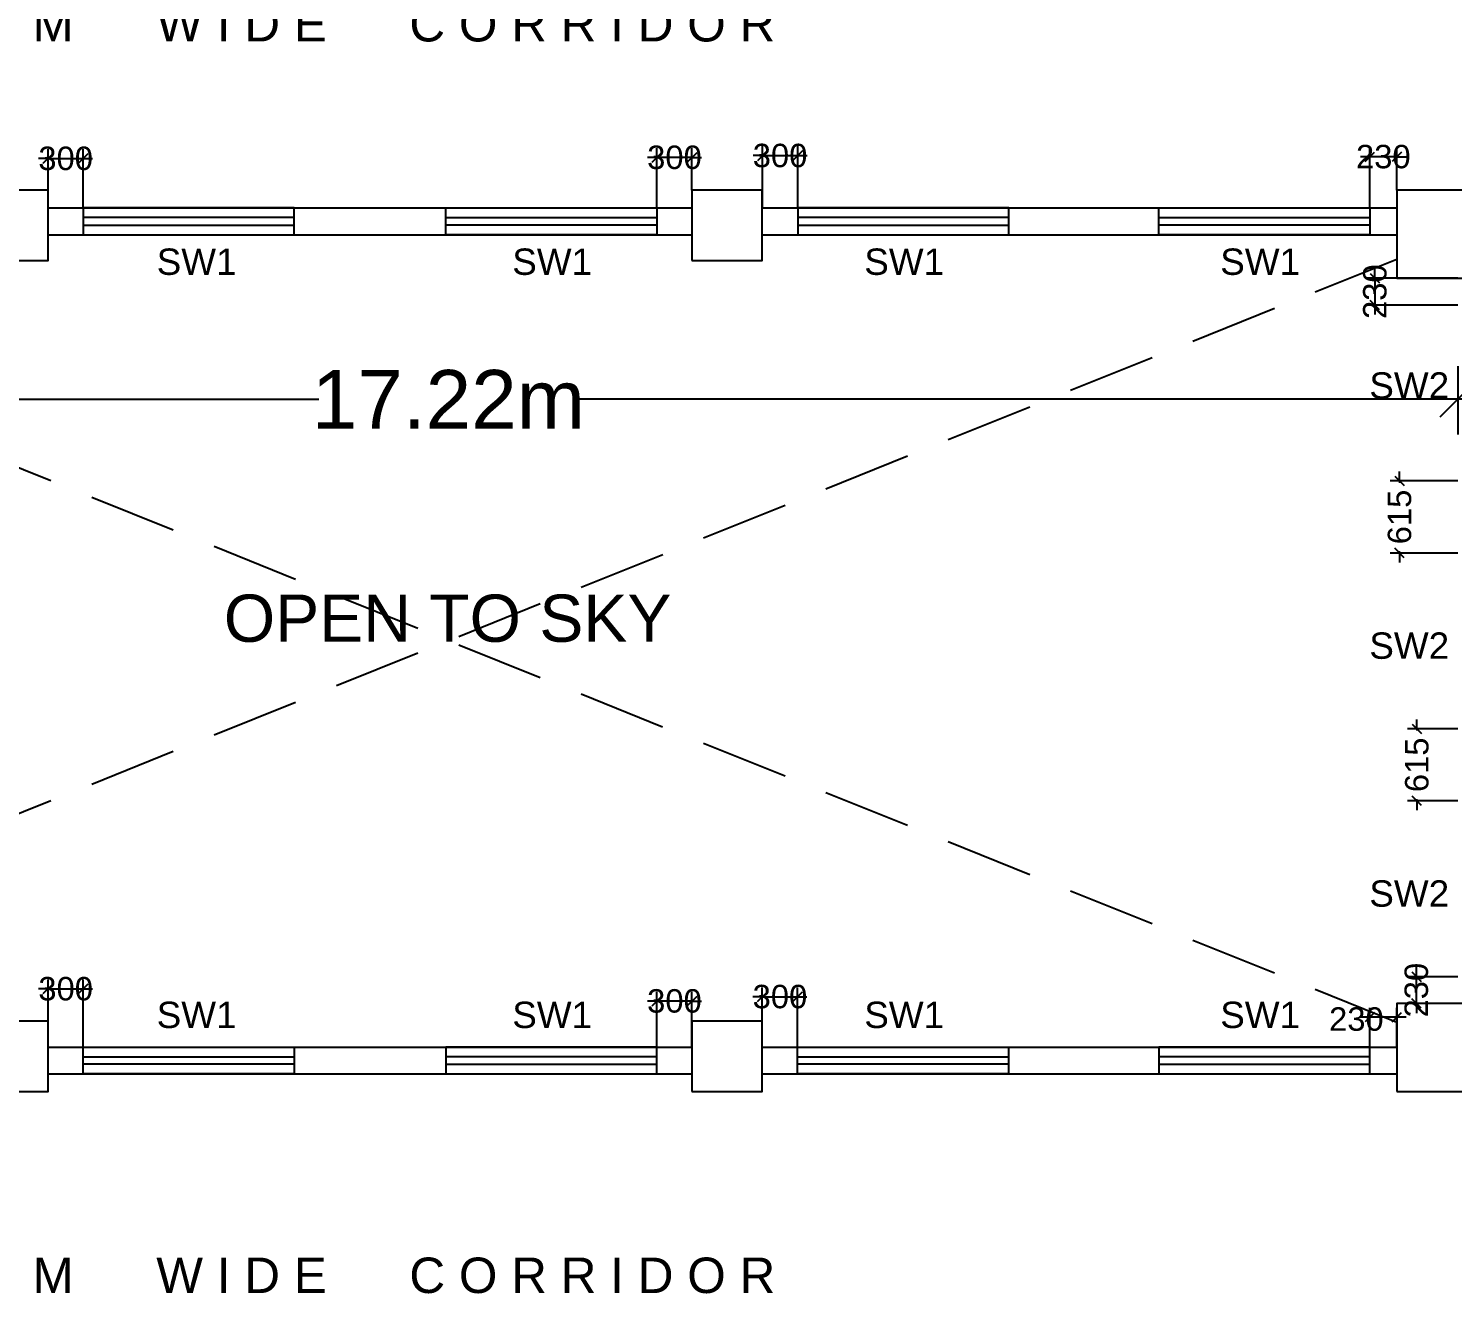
# Model space of a CAD drawing. Extents: x 7897917 to 8423973, y -6487334 to -6173396.
# Drawn here: x 8010375 to 8022522, y -6360574 to -6349780 of the extents above; entities that cross this region are included whole.
import ezdxf
from ezdxf.enums import TextEntityAlignment as Align

# ---------------------------------------------------------------- set-up
doc = ezdxf.new("R2010")
doc.units = 0
doc.header["$LTSCALE"] = 600
doc.header["$MEASUREMENT"] = 0
doc.header["$PDMODE"] = 35
doc.linetypes.add('HIDDEN2', pattern=[0.1875, 0.125, -0.0625])
doc.layers.get('0').update_dxf_attribs({"linetype": 'CONTINUOUS'})
doc.layers.get('Defpoints').update_dxf_attribs({"linetype": 'CONTINUOUS'})
for name, color, linetype in [('DIMEN', 5, 'CONTINUOUS'), ('Duct', 8, 'CONTINUOUS'), ('joinery', 7, 'CONTINUOUS'), ('LA-column', 3, 'CONTINUOUS'), ('TEXT', 6, 'CONTINUOUS'), ('TXT', 6, 'CONTINUOUS'), ('Walls', 7, 'CONTINUOUS'), ('WIN', 151, 'CONTINUOUS'), ('Working Dim', 5, 'CONTINUOUS')]:
    doc.layers.add(name, color=color, linetype=linetype)
doc.styles.add('ari', font='arial.ttf')
doc.styles.add('ARIAL', font='arial.ttf')
doc.styles.get("Standard").update_dxf_attribs({"font": 'romans.shx'})
doc.dimstyles.new('int. dim', dxfattribs={"dimtxt": 450, "dimasz": 80, "dimexe": 80, "dimexo": 0, "dimgap": 70, "dimtad": 0, "dimdec": 0, "dimzin": 12, "dimdsep": 46, "dimtxsty": 'ari', "dimblk": 'OBLIQUE', "dimcen": 2, "dimdle": 80, "dimclrd": 256, "dimclre": 256, "dimclrt": 6, "dimadec": 0, "dimazin": 0, "dimtfac": 1, "dimtdec": 0, "dimtix": 1, "dimtmove": 2, "dimatfit": 3, "dimfxl": 1, "dimtolj": 1, "dimtzin": 0, "dimlwd": -1, "dimlwe": -1, "dimarcsym": 0})
doc.dimstyles.new('STANDARD$0', dxfattribs={"dimscale": 0, "dimtxt": 150, "dimasz": 125, "dimexe": 0.75, "dimexo": 1, "dimgap": 25, "dimtad": 1, "dimdec": 0, "dimdsep": 46, "dimtxsty": 'Standard', "dimblk1": 'DOT', "dimblk2": 'DOT', "dimsah": 1, "dimcen": 2.5, "dimclrd": 1, "dimclre": 1, "dimclrt": 3, "dimadec": 0, "dimazin": 0, "dimtfac": 1, "dimtdec": 0, "dimtmove": 0, "dimatfit": 3, "dimldrblk": 'DOT', "dimfxl": 1, "dimtolj": 1, "dimtzin": 0, "dimarcsym": 0})

# ---------------------------------------------------------------- blocks, each defined once
blk = doc.blocks.new('_Oblique')
at = {"color": 0, "linetype": 'ByBlock', "lineweight": -2}
blk.add_line((-0.5, -0.5), (0.5, 0.5), dxfattribs=at)
blk = doc.blocks.new('*D255')
at = {"layer": 'Defpoints', "color": 0, "transparency": 16777216}
for p in [(8005347.871532352, -6352661.485526859, 14.83048742369396), (8022566.460586103, -6352661.485526859), (8022566.460586103, -6352943.779009055)]:
    blk.add_point(p, dxfattribs=at)
at = {"layer": 'DIMEN', "color": 8, "transparency": 16777216}
for p, q in [((8005347.871532352, -6352661.485526859), (8005347.871532352, -6353243.779009055)), ((8022566.460586103, -6352661.485526859), (8022566.460586103, -6353243.779009055)), ((8005047.871532352, -6352943.779009055), (8012851.800438491, -6352943.779009055)), ((8022866.460586103, -6352943.779009055), (8015062.531679965, -6352943.779009055))]:
    blk.add_line(p, q, dxfattribs=at)
at = {"layer": 'DIMEN', "color": 8, "transparency": 16777216, "xscale": 300, "yscale": 300, "zscale": 300, "rotation": 180}
blk.add_blockref('_Oblique', (8005347.871532352, -6352943.779009055), dxfattribs=at)
at = {"layer": 'DIMEN', "color": 8, "transparency": 16777216, "xscale": 300, "yscale": 300, "zscale": 300}
blk.add_blockref('_Oblique', (8022566.460586103, -6352943.779009055), dxfattribs=at)
at = {"layer": 'DIMEN', "color": 7, "transparency": 16777216, "insert": (8013957.166059228, -6352943.779009055), "char_height": 500, "attachment_point": 5, "style": 'ari'}
blk.add_mtext('\\A1;17.22m', dxfattribs=at)
blk = doc.blocks.new('*D1246')
at = {"layer": 'Defpoints', "color": 0, "transparency": 16777216}
for p in [(8010842.371308534, -6350889.310108208), (8010541.871805652, -6351310.403811882), (8010842.371308534, -6351310.40341179)]:
    blk.add_point(p, dxfattribs=at)
at = {"layer": 'Working Dim', "transparency": 16777216}
for p, q in [((8010541.871805652, -6350889.310108208), (8010461.871805652, -6350889.310108208)), ((8010541.871805652, -6351310.403811882), (8010541.871805652, -6350809.310108208)), ((8010541.871805652, -6350889.310108208), (8010842.371308534, -6350889.310108208)), ((8010842.371308534, -6351310.40341179), (8010842.371308534, -6350809.310108208)), ((8010842.371308534, -6350889.310108208), (8010922.371308534, -6350889.310108208))]:
    blk.add_line(p, q, dxfattribs=at)
at = {"layer": 'Working Dim', "transparency": 16777216, "xscale": 80, "yscale": 80, "zscale": 80}
blk.add_blockref('_Oblique', (8010541.871805652, -6350889.310108208), dxfattribs=at)
at = {"layer": 'Working Dim', "transparency": 16777216, "xscale": 80, "yscale": 80, "zscale": 80, "rotation": 180}
blk.add_blockref('_Oblique', (8010842.371308534, -6350889.310108208), dxfattribs=at)
at = {"layer": 'Working Dim', "color": 6, "transparency": 16777216, "insert": (8010692.121557093, -6350889.310108208), "char_height": 200, "attachment_point": 5, "style": 'ari'}
blk.add_mtext('\\A1;300', dxfattribs=at)
blk = doc.blocks.new('*D1247')
at = {"layer": 'Defpoints', "color": 0, "transparency": 16777216}
for p in [(8015735.371661979, -6350880.522287193), (8016034.872322808, -6351160.568435404, -11174.78929983627), (8015735.371661979, -6351310.40341179)]:
    blk.add_point(p, dxfattribs=at)
at = {"layer": 'Working Dim', "transparency": 16777216}
for p, q in [((8015735.371661979, -6351310.40341179), (8015735.371661979, -6350800.522287193)), ((8016034.872322808, -6351160.568435404), (8016034.872322808, -6350800.522287193)), ((8015735.371661979, -6350880.522287193), (8015655.371661979, -6350880.522287193)), ((8016034.872322808, -6350880.522287193), (8015735.371661979, -6350880.522287193)), ((8016034.872322808, -6350880.522287193), (8016114.872322808, -6350880.522287193))]:
    blk.add_line(p, q, dxfattribs=at)
at = {"layer": 'Working Dim', "transparency": 16777216, "xscale": 80, "yscale": 80, "zscale": 80}
blk.add_blockref('_Oblique', (8015735.371661979, -6350880.522287193), dxfattribs=at)
at = {"layer": 'Working Dim', "transparency": 16777216, "xscale": 80, "yscale": 80, "zscale": 80, "rotation": 180}
blk.add_blockref('_Oblique', (8016034.872322808, -6350880.522287193), dxfattribs=at)
at = {"layer": 'Working Dim', "color": 6, "transparency": 16777216, "insert": (8015885.121992393, -6350880.522287193), "char_height": 200, "attachment_point": 5, "style": 'ari'}
blk.add_mtext('\\A1;300', dxfattribs=at)
blk = doc.blocks.new('*D1248')
at = {"layer": 'Defpoints', "color": 0, "transparency": 16777216}
for p in [(8016936.371575828, -6350864.888373268), (8016635.872072949, -6351310.403811882), (8016936.371575828, -6351310.40341179)]:
    blk.add_point(p, dxfattribs=at)
at = {"layer": 'Working Dim', "transparency": 16777216}
for p, q in [((8016635.872072949, -6351310.403811882), (8016635.872072949, -6350784.888373268)), ((8016936.371575828, -6351310.40341179), (8016936.371575828, -6350784.888373268)), ((8016635.872072949, -6350864.888373268), (8016555.872072949, -6350864.888373268)), ((8016635.872072949, -6350864.888373268), (8016936.371575828, -6350864.888373268)), ((8016936.371575828, -6350864.888373268), (8017016.371575828, -6350864.888373268))]:
    blk.add_line(p, q, dxfattribs=at)
at = {"layer": 'Working Dim', "transparency": 16777216, "xscale": 80, "yscale": 80, "zscale": 80}
blk.add_blockref('_Oblique', (8016635.872072949, -6350864.888373268), dxfattribs=at)
at = {"layer": 'Working Dim', "transparency": 16777216, "xscale": 80, "yscale": 80, "zscale": 80, "rotation": 180}
blk.add_blockref('_Oblique', (8016936.371575828, -6350864.888373268), dxfattribs=at)
at = {"layer": 'Working Dim', "color": 6, "transparency": 16777216, "insert": (8016786.121824388, -6350864.888373268), "char_height": 200, "attachment_point": 5, "style": 'ari'}
blk.add_mtext('\\A1;300', dxfattribs=at)
blk = doc.blocks.new('*D1249')
at = {"layer": 'Defpoints', "color": 0, "transparency": 16777216}
for p in [(8021816.723716401, -6350874.091109005), (8022046.373103878, -6351160.568935338, 1.031049310015078), (8021816.723716401, -6351310.403811882)]:
    blk.add_point(p, dxfattribs=at)
at = {"layer": 'Working Dim', "transparency": 16777216}
for p, q in [((8021816.723716401, -6351310.403811882), (8021816.723716401, -6350794.091109005)), ((8022046.373103878, -6351160.568935338), (8022046.373103878, -6350794.091109005)), ((8021816.723716401, -6350874.091109005), (8021736.723716401, -6350874.091109005)), ((8022046.373103878, -6350874.091109005), (8021816.723716401, -6350874.091109005)), ((8022046.373103878, -6350874.091109005), (8022126.373103878, -6350874.091109005))]:
    blk.add_line(p, q, dxfattribs=at)
at = {"layer": 'Working Dim', "transparency": 16777216, "xscale": 80, "yscale": 80, "zscale": 80}
blk.add_blockref('_Oblique', (8021816.723716401, -6350874.091109005), dxfattribs=at)
at = {"layer": 'Working Dim', "transparency": 16777216, "xscale": 80, "yscale": 80, "zscale": 80, "rotation": 180}
blk.add_blockref('_Oblique', (8022046.373103878, -6350874.091109005), dxfattribs=at)
at = {"layer": 'Working Dim', "color": 6, "transparency": 16777216, "insert": (8021931.54841014, -6350874.091109005), "char_height": 200, "attachment_point": 5, "style": 'ari'}
blk.add_mtext('\\A1;230', dxfattribs=at)
blk = doc.blocks.new('*D1251')
at = {"layer": 'Defpoints', "color": 0, "transparency": 16777216}
for p in [(8022566.460588076, -6351910.568935338, 1.031049310015078), (8021860.301889475, -6352140.489233116), (8022566.460356266, -6352140.489233116)]:
    blk.add_point(p, dxfattribs=at)
at = {"layer": 'Working Dim', "transparency": 16777216}
for p, q in [((8021860.301889475, -6351910.568935338), (8021860.301889475, -6351830.568935338)), ((8022566.460588076, -6351910.568935338), (8021780.301889475, -6351910.568935338)), ((8021860.301889475, -6351910.568935338), (8021860.301889475, -6352140.489233116)), ((8022566.460356266, -6352140.489233116), (8021780.301889475, -6352140.489233116)), ((8021860.301889475, -6352140.489233116), (8021860.301889475, -6352220.489233116))]:
    blk.add_line(p, q, dxfattribs=at)
at = {"layer": 'Working Dim', "transparency": 16777216, "xscale": 80, "yscale": 80, "zscale": 80}
for p, rotation in [((8021860.301889475, -6351910.568935338), 270), ((8021860.301889475, -6352140.489233116), 90)]:
    blk.add_blockref('_Oblique', p, dxfattribs=dict(at, rotation=rotation))
at = {"layer": 'Working Dim', "color": 6, "transparency": 16777216, "insert": (8021860.301889476, -6352025.529084226), "char_height": 200, "attachment_point": 5, "rotation": 90, "style": 'ari'}
blk.add_mtext('\\A1;230', dxfattribs=at)
blk = doc.blocks.new('*D1252')
at = {"layer": 'Defpoints', "color": 0, "transparency": 16777216}
for p in [(8022566.460356266, -6353640.489233116), (8022070.727541748, -6354255.481185071), (8022566.460356266, -6354255.481185071)]:
    blk.add_point(p, dxfattribs=at)
at = {"layer": 'Working Dim', "transparency": 16777216}
for p, q in [((8022070.727541748, -6353640.489233116), (8022070.727541748, -6353560.489233116)), ((8022566.460356266, -6353640.489233116), (8021990.727541748, -6353640.489233116)), ((8022070.727541748, -6353640.489233116), (8022070.727541748, -6353655.747828466)), ((8022566.460356266, -6354255.481185071), (8021990.727541748, -6354255.481185071)), ((8022070.727541748, -6354255.481185071), (8022070.727541748, -6354240.222589721)), ((8022070.727541748, -6354255.481185071), (8022070.727541748, -6354335.481185071))]:
    blk.add_line(p, q, dxfattribs=at)
at = {"layer": 'Working Dim', "transparency": 16777216, "xscale": 80, "yscale": 80, "zscale": 80}
for p, rotation in [((8022070.727541748, -6353640.489233116), 270), ((8022070.727541748, -6354255.481185071), 90)]:
    blk.add_blockref('_Oblique', p, dxfattribs=dict(at, rotation=rotation))
at = {"layer": 'Working Dim', "color": 6, "transparency": 16777216, "insert": (8022070.72754175, -6353947.985209092), "char_height": 200, "attachment_point": 5, "rotation": 90, "style": 'ari'}
blk.add_mtext('\\A1;615', dxfattribs=at)
blk = doc.blocks.new('*D1253')
at = {"layer": 'Defpoints', "color": 0, "transparency": 16777216}
for p in [(8022566.460356266, -6355755.481185071), (8022218.262710285, -6356370.473137027), (8022566.460588076, -6356370.473137027)]:
    blk.add_point(p, dxfattribs=at)
at = {"layer": 'Working Dim', "transparency": 16777216}
for p, q in [((8022566.460356266, -6355755.481185071), (8022138.262710285, -6355755.481185071)), ((8022218.262710285, -6355755.481185071), (8022218.262710285, -6355675.481185071)), ((8022218.262710285, -6355755.481185071), (8022218.262710285, -6355770.739780421)), ((8022566.460588076, -6356370.473137027), (8022138.262710285, -6356370.473137027)), ((8022218.262710285, -6356370.473137027), (8022218.262710285, -6356355.214541676)), ((8022218.262710285, -6356370.473137027), (8022218.262710285, -6356450.473137027))]:
    blk.add_line(p, q, dxfattribs=at)
at = {"layer": 'Working Dim', "transparency": 16777216, "xscale": 80, "yscale": 80, "zscale": 80}
for p, rotation in [((8022218.262710285, -6355755.481185071), 270), ((8022218.262710285, -6356370.473137027), 90)]:
    blk.add_blockref('_Oblique', p, dxfattribs=dict(at, rotation=rotation))
at = {"layer": 'Working Dim', "color": 6, "transparency": 16777216, "insert": (8022218.262710287, -6356062.977161048), "char_height": 200, "attachment_point": 5, "rotation": 90, "style": 'ari'}
blk.add_mtext('\\A1;615', dxfattribs=at)
blk = doc.blocks.new('*D1254')
at = {"layer": 'Defpoints', "color": 0, "transparency": 16777216}
for p in [(8022214.248764341, -6357870.473137027), (8022566.460588076, -6357870.473137027), (8022566.460588076, -6358100.614229238)]:
    blk.add_point(p, dxfattribs=at)
at = {"layer": 'Working Dim', "transparency": 16777216}
for p, q in [((8022214.248764341, -6357870.473137027), (8022214.248764341, -6357790.473137027)), ((8022566.460588076, -6357870.473137027), (8022134.248764341, -6357870.473137027)), ((8022214.248764341, -6358100.614229238), (8022214.248764341, -6357870.473137027)), ((8022566.460588076, -6358100.614229238), (8022134.248764341, -6358100.614229238)), ((8022214.248764341, -6358100.614229238), (8022214.248764341, -6358180.614229238))]:
    blk.add_line(p, q, dxfattribs=at)
at = {"layer": 'Working Dim', "transparency": 16777216, "xscale": 80, "yscale": 80, "zscale": 80}
for p, rotation in [((8022214.248764341, -6357870.473137027), 270), ((8022214.248764341, -6358100.614229238), 90)]:
    blk.add_blockref('_Oblique', p, dxfattribs=dict(at, rotation=rotation))
at = {"layer": 'Working Dim', "color": 6, "transparency": 16777216, "insert": (8022214.248764343, -6357985.543683131), "char_height": 200, "attachment_point": 5, "rotation": 90, "style": 'ari'}
blk.add_mtext('\\A1;230', dxfattribs=at)
blk = doc.blocks.new('*D1257')
at = {"layer": 'Defpoints', "color": 0, "transparency": 16777216}
for p in [(8010842.371308566, -6357974.453950991), (8010541.872055511, -6358250.568487585, 1.031049310015078), (8010842.371308566, -6358470.604481711)]:
    blk.add_point(p, dxfattribs=at)
at = {"layer": 'Working Dim', "transparency": 16777216}
for p, q in [((8010541.872055511, -6358250.568487585), (8010541.872055511, -6357894.453950991)), ((8010842.371308566, -6358470.604481711), (8010842.371308566, -6357894.453950991)), ((8010541.872055511, -6357974.453950991), (8010461.872055511, -6357974.453950991)), ((8010541.872055511, -6357974.453950991), (8010842.371308566, -6357974.453950991)), ((8010842.371308566, -6357974.453950991), (8010922.371308566, -6357974.453950991))]:
    blk.add_line(p, q, dxfattribs=at)
at = {"layer": 'Working Dim', "transparency": 16777216, "xscale": 80, "yscale": 80, "zscale": 80}
blk.add_blockref('_Oblique', (8010541.872055511, -6357974.453950991), dxfattribs=at)
at = {"layer": 'Working Dim', "transparency": 16777216, "xscale": 80, "yscale": 80, "zscale": 80, "rotation": 180}
blk.add_blockref('_Oblique', (8010842.371308566, -6357974.453950991), dxfattribs=at)
at = {"layer": 'Working Dim', "color": 6, "transparency": 16777216, "insert": (8010692.121682039, -6357974.453950991), "char_height": 200, "attachment_point": 5, "style": 'ari'}
blk.add_mtext('\\A1;300', dxfattribs=at)
blk = doc.blocks.new('*D1258')
at = {"layer": 'Defpoints', "color": 0, "transparency": 16777216}
for p in [(8015735.37166201, -6358078.579348147), (8015735.37166201, -6358470.604481711), (8016034.872322801, -6358470.604713522, 1.031049309862283)]:
    blk.add_point(p, dxfattribs=at)
at = {"layer": 'Working Dim', "transparency": 16777216}
for p, q in [((8015735.37166201, -6358078.579348147), (8015655.37166201, -6358078.579348147)), ((8015735.37166201, -6358470.604481711), (8015735.37166201, -6357998.579348147)), ((8016034.872322801, -6358078.579348147), (8015735.37166201, -6358078.579348147)), ((8016034.872322801, -6358470.604713522), (8016034.872322801, -6357998.579348147)), ((8016034.872322801, -6358078.579348147), (8016114.872322801, -6358078.579348147))]:
    blk.add_line(p, q, dxfattribs=at)
at = {"layer": 'Working Dim', "transparency": 16777216, "xscale": 80, "yscale": 80, "zscale": 80}
blk.add_blockref('_Oblique', (8015735.37166201, -6358078.579348147), dxfattribs=at)
at = {"layer": 'Working Dim', "transparency": 16777216, "xscale": 80, "yscale": 80, "zscale": 80, "rotation": 180}
blk.add_blockref('_Oblique', (8016034.872322801, -6358078.579348147), dxfattribs=at)
at = {"layer": 'Working Dim', "color": 6, "transparency": 16777216, "insert": (8015885.121992406, -6358078.579348147), "char_height": 200, "attachment_point": 5, "style": 'ari'}
blk.add_mtext('\\A1;300', dxfattribs=at)
blk = doc.blocks.new('*D1259')
at = {"layer": 'Defpoints', "color": 0, "transparency": 16777216}
for p in [(8016935.316225381, -6358041.493615184), (8016634.872322801, -6358250.568487585, 1.031049309862283), (8016935.316225381, -6358470.604713521)]:
    blk.add_point(p, dxfattribs=at)
at = {"layer": 'Working Dim', "transparency": 16777216}
for p, q in [((8016634.872322801, -6358250.568487585), (8016634.872322801, -6357961.493615184)), ((8016935.316225381, -6358470.604713521), (8016935.316225381, -6357961.493615184)), ((8016634.872322801, -6358041.493615184), (8016554.872322801, -6358041.493615184)), ((8016634.872322801, -6358041.493615184), (8016935.316225381, -6358041.493615184)), ((8016935.316225381, -6358041.493615184), (8017015.316225381, -6358041.493615184))]:
    blk.add_line(p, q, dxfattribs=at)
at = {"layer": 'Working Dim', "transparency": 16777216, "xscale": 80, "yscale": 80, "zscale": 80}
blk.add_blockref('_Oblique', (8016634.872322801, -6358041.493615184), dxfattribs=at)
at = {"layer": 'Working Dim', "transparency": 16777216, "xscale": 80, "yscale": 80, "zscale": 80, "rotation": 180}
blk.add_blockref('_Oblique', (8016935.316225381, -6358041.493615184), dxfattribs=at)
at = {"layer": 'Working Dim', "color": 6, "transparency": 16777216, "insert": (8016785.094274091, -6358041.493615184), "char_height": 200, "attachment_point": 5, "style": 'ari'}
blk.add_mtext('\\A1;300', dxfattribs=at)
blk = doc.blocks.new('*D1260')
at = {"layer": 'Defpoints', "color": 0, "transparency": 16777216}
for p in [(8021816.546227281, -6358215.725041912), (8021816.546227281, -6358470.60448171), (8022046.546227281, -6358470.604713521)]:
    blk.add_point(p, dxfattribs=at)
at = {"layer": 'Working Dim', "transparency": 16777216}
for p, q in [((8021816.546227281, -6358470.60448171), (8021816.546227281, -6358135.725041912)), ((8022046.546227281, -6358470.604713521), (8022046.546227281, -6358135.725041912)), ((8022126.546227281, -6358215.725041912), (8021736.546227281, -6358215.725041912))]:
    blk.add_line(p, q, dxfattribs=at)
at = {"layer": 'Working Dim', "transparency": 16777216, "xscale": 80, "yscale": 80, "zscale": 80, "rotation": 180}
blk.add_blockref('_Oblique', (8021816.546227281, -6358215.725041912), dxfattribs=at)
at = {"layer": 'Working Dim', "transparency": 16777216, "xscale": 80, "yscale": 80, "zscale": 80}
blk.add_blockref('_Oblique', (8022046.546227281, -6358215.725041912), dxfattribs=at)
at = {"layer": 'Working Dim', "color": 6, "transparency": 16777216, "insert": (8021701.924269343, -6358233.357097787), "char_height": 200, "attachment_point": 5, "style": 'ari'}
blk.add_mtext('\\A1;230', dxfattribs=at)

msp = doc.modelspace()

# ---------------------------------------------------------------- linework, layer by layer
at = {"layer": 'Duct', "color": 8, "linetype": 'HIDDEN2', "ltscale": 10}
for p, q in [((8022046.546227281, -6358261.091837336), (8005348.320555574, -6351540.489233116)), ((8022046.546227281, -6358261.092247093), (8005348.320563431, -6351540.489646034)), ((8022046.723716401, -6351749.849551301), (8005348.320563431, -6358470.523990645))]:
    msp.add_line(p, q, dxfattribs=at)
at = {"layer": 'LA-column', "color": 2}
for points, elevation in [([(8009941.872055511, -6351760.568435404), (8010541.872055511, -6351760.568435404), (8010541.872055511, -6351160.568435404), (8009941.872055511, -6351160.568435404)], 1.031049310015078), ([(8016034.872322808, -6351760.568435404), (8016634.872322808, -6351760.568435404), (8016634.872322808, -6351160.568435404), (8016034.872322808, -6351160.568435404)], -11174.78929983627), ([(8022046.373103878, -6351910.568935338), (8022796.373103878, -6351910.568935338), (8022796.373103878, -6351160.568935338), (8022046.373103878, -6351160.568935338)], 1.031049310015078), ([(8022046.373104866, -6358850.709325729), (8022796.373104866, -6358850.709325729), (8022796.373104866, -6358100.709325729), (8022046.373104866, -6358100.709325729)], 11183.01350559513), ([(8009941.872055511, -6358850.568487585), (8010541.872055511, -6358850.568487585), (8010541.872055511, -6358250.568487585), (8009941.872055511, -6358250.568487585)], 1.031049310015078), ([(8016034.872322801, -6358850.568487585), (8016634.872322801, -6358850.568487585), (8016634.872322801, -6358250.568487585), (8016034.872322801, -6358250.568487585)], 1.031049309862283)]:
    msp.add_lwpolyline(points, close=True, dxfattribs=dict(at, elevation=elevation))
at = {"layer": 'Walls'}
for p, q in [((8010541.871805652, -6351310.403811882), (8016035.872072949, -6351310.403811881)), ((8016635.872072949, -6351310.403811882), (8022046.723716401, -6351310.403811882)), ((8010541.871805652, -6351540.403811881), (8016035.871984444, -6351540.403811881)), ((8016635.872072949, -6351540.403811881), (8022046.723716401, -6351540.403811881)), ((8010541.870897592, -6358470.604713522), (8016035.870974564, -6358470.604713522)), ((8016635.815712591, -6358470.604713521), (8022046.546227281, -6358470.604713521)), ((8010541.870897592, -6358700.604713521), (8016035.872072981, -6358700.604713521)), ((8016635.816722502, -6358700.604713521), (8022046.546227281, -6358700.60471352))]:
    msp.add_line(p, q, dxfattribs=at)
at = {"layer": 'WIN', "linetype": 'Continuous'}
for points in [[(8010842.371308534, -6351540.4036436), (8012642.371308534, -6351540.4036436), (8012642.371308534, -6351310.40341179), (8010842.371308534, -6351310.40341179)], [(8010842.371308534, -6351457.620182916), (8012642.371308534, -6351457.620182916), (8012642.371308534, -6351393.186872474), (8010842.371308534, -6351393.186872474)], [(8015735.371661979, -6351540.4036436), (8013935.371661979, -6351540.4036436), (8013935.371661979, -6351310.40341179), (8015735.371661979, -6351310.40341179)], [(8015735.371661979, -6351457.620182916), (8013935.371661979, -6351457.620182916), (8013935.371661979, -6351393.186872474), (8015735.371661979, -6351393.186872474)], [(8016936.371575828, -6351540.4036436), (8018736.371575828, -6351540.4036436), (8018736.371575828, -6351310.40341179), (8016936.371575828, -6351310.40341179)], [(8016936.371575828, -6351457.620182916), (8018736.371575828, -6351457.620182916), (8018736.371575828, -6351393.186872474), (8016936.371575828, -6351393.186872474)], [(8021816.723716401, -6351540.40381188), (8020016.723716401, -6351540.40381188), (8020016.723716401, -6351310.40358007), (8021816.723716401, -6351310.40358007)], [(8021816.723716401, -6351457.620351196), (8020016.723716401, -6351457.620351196), (8020016.723716401, -6351393.187040755), (8021816.723716401, -6351393.187040755)], [(8010842.371308566, -6358470.604481711), (8012642.371308566, -6358470.604481711), (8012642.371308566, -6358700.604713521), (8010842.371308566, -6358700.604713521)], [(8010842.371308566, -6358553.387942395), (8012642.371308566, -6358553.387942395), (8012642.371308566, -6358617.821252837), (8010842.371308566, -6358617.821252837)], [(8015735.37166201, -6358470.604481711), (8013935.37166201, -6358470.604481711), (8013935.37166201, -6358700.604713521), (8015735.37166201, -6358700.604713521)], [(8015735.37166201, -6358553.387942395), (8013935.37166201, -6358553.387942395), (8013935.37166201, -6358617.821252837), (8015735.37166201, -6358617.821252837)], [(8016935.316225381, -6358470.60448171), (8018735.316225381, -6358470.60448171), (8018735.316225381, -6358700.60471352), (8016935.316225381, -6358700.60471352)], [(8016935.316225381, -6358553.387942394), (8018735.316225381, -6358553.387942394), (8018735.316225381, -6358617.821252836), (8016935.316225381, -6358617.821252836)], [(8021816.546227281, -6358470.60448171), (8020016.546227281, -6358470.60448171), (8020016.546227281, -6358700.60471352), (8021816.546227281, -6358700.60471352)], [(8021816.546227281, -6358553.387942394), (8020016.546227281, -6358553.387942394), (8020016.546227281, -6358617.821252836), (8021816.546227281, -6358617.821252836)]]:
    msp.add_lwpolyline(points, close=True, dxfattribs=at)

# ---------------------------------------------------------------- texts
at = {"layer": 'joinery', "style": 'ari'}
for s, p in [('SW1', (8011809.431135009, -6351882.17381657)), ('SW1', (8014842.379401916, -6351882.17381657)), ('SW1', (8017844.997639337, -6351882.17381657)), ('SW1', (8020881.254139627, -6351882.17381657)), ('SW2', (8022152.866893413, -6352938.576182048)), ('SW2', (8022152.866893413, -6355158.212790027)), ('SW2', (8022152.866893413, -6357273.204741983)), ('SW1', (8011809.431135009, -6358308.823964324)), ('SW1', (8014842.379401916, -6358308.823964324)), ('SW1', (8017844.997639337, -6358308.823964324)), ('SW1', (8020881.254139627, -6358308.823964324))]:
    msp.add_text(s, height=225, dxfattribs=at).set_placement(p, align=Align.CENTER)
at = {"layer": 'TEXT', "color": 7, "style": 'ARIAL'}
msp.add_text('OPEN TO SKY', height=403.2, dxfattribs=at).set_placement((8013950.545004311, -6355013.281395063), align=Align.CENTER)
at = {"layer": 'TXT', "color": 7, "style": 'ARIAL'}
for p in [(8013107.509520962, -6349890.483434827), (8013107.509520962, -6360569.863984322)]:
    msp.add_text('3.08 M      W I D E      C O R R I D O R', height=302.400000128895, dxfattribs=at).set_placement(p, align=Align.CENTER)

# ---------------------------------------------------------------- dimensions: what is measured, and where the dimension line sits
at = {"layer": 'DIMEN'}
dim = msp.add_linear_dim(base=(8022566.460586103, -6352943.779009055), p1=(8005347.871532352, -6352661.485526859, 14.83048742369396), p2=(8022566.460586103, -6352661.485526859), dimstyle='STANDARD$0', override={"dimscale": 1, "dimtxt": 500, "dimasz": 300, "dimexe": 300, "dimexo": 0, "dimgap": 1, "dimtad": 0, "dimdec": 2, "dimlfac": 0.001, "dimzin": 0, "dimpost": 'm', "dimtxsty": 'ari', "dimblk1": 'Oblique', "dimblk2": 'Oblique', "dimcen": 0, "dimdle": 300, "dimclrd": 8, "dimclre": 8, "dimclrt": 7, "dimadec": 2, "dimtdec": 2, "dimtmove": 2, "dimfxl": 0.75, "dimfrac": 1, "dimlwd": 65535, "dimlwe": 65535}, dxfattribs=at)
dim.commit()
dim.dimension.update_dxf_attribs({"geometry": '*D255', "text_midpoint": (8013957.166059228, -6352943.779009055)})
at = {"layer": 'Working Dim'}
for base, p1, p2, picture, middle in [((8010842.371308534, -6350889.310108208), (8010541.871805652, -6351310.403811882), (8010842.371308534, -6351310.40341179), '*D1246', (8010692.121557093, -6350889.310108208)), ((8015735.371661979, -6350880.522287193), (8016034.872322808, -6351160.568435404, -11174.78929983627), (8015735.371661979, -6351310.40341179), '*D1247', (8015885.121992393, -6350880.522287193)), ((8016936.371575828, -6350864.888373268), (8016635.872072949, -6351310.403811882), (8016936.371575828, -6351310.40341179), '*D1248', (8016786.121824388, -6350864.888373268)), ((8021816.723716401, -6350874.091109005), (8022046.373103878, -6351160.568935338, 1.031049310015078), (8021816.723716401, -6351310.403811882), '*D1249', (8021931.54841014, -6350874.091109005)), ((8010842.371308566, -6357974.453950991), (8010541.872055511, -6358250.568487585, 1.031049310015078), (8010842.371308566, -6358470.604481711), '*D1257', (8010692.121682039, -6357974.453950991)), ((8015735.37166201, -6358078.579348147), (8016034.872322801, -6358470.604713522, 1.031049309862283), (8015735.37166201, -6358470.604481711), '*D1258', (8015885.121992406, -6358078.579348147)), ((8016935.316225381, -6358041.493615184), (8016634.872322801, -6358250.568487585, 1.031049309862283), (8016935.316225381, -6358470.604713521), '*D1259', (8016785.094274091, -6358041.493615184))]:
    dim = msp.add_linear_dim(base=base, p1=p1, p2=p2, dimstyle='int. dim', override={"dimtxt": 200, "dimarcsym": 1}, dxfattribs=at)
    dim.commit()
    dim.dimension.update_dxf_attribs({"geometry": picture, "text_midpoint": middle})
for base, p1, p2, picture, middle in [((8021860.301889475, -6352140.489233116), (8022566.460588076, -6351910.568935338, 1.031049310015078), (8022566.460356266, -6352140.489233116), '*D1251', (8021860.301889476, -6352025.529084226)), ((8022070.727541748, -6354255.481185071), (8022566.460356266, -6353640.489233116), (8022566.460356266, -6354255.481185071), '*D1252', (8022070.72754175, -6353947.985209092)), ((8022218.262710285, -6356370.473137027), (8022566.460356266, -6355755.481185071), (8022566.460588076, -6356370.473137027), '*D1253', (8022218.262710287, -6356062.977161048)), ((8022214.248764341, -6357870.473137027), (8022566.460588076, -6358100.614229238), (8022566.460588076, -6357870.473137027), '*D1254', (8022214.248764343, -6357985.543683131))]:
    dim = msp.add_linear_dim(base=base, p1=p1, p2=p2, angle=90, dimstyle='int. dim', override={"dimtxt": 200, "dimarcsym": 1}, dxfattribs=at)
    dim.commit()
    dim.dimension.update_dxf_attribs({"geometry": picture, "text_midpoint": middle})
dim = msp.add_linear_dim(base=(8021816.546227281, -6358215.725041912), p1=(8022046.546227281, -6358470.604713521), p2=(8021816.546227281, -6358470.60448171), dimstyle='int. dim', override={"dimtxt": 200, "dimarcsym": 1}, dxfattribs=at)
dim.commit()
dim.dimension.update_dxf_attribs({"geometry": '*D1260', "text_midpoint": (8021701.924269343, -6358233.357097787), "dimtype": 160})

doc.saveas('drawing.dxf')
